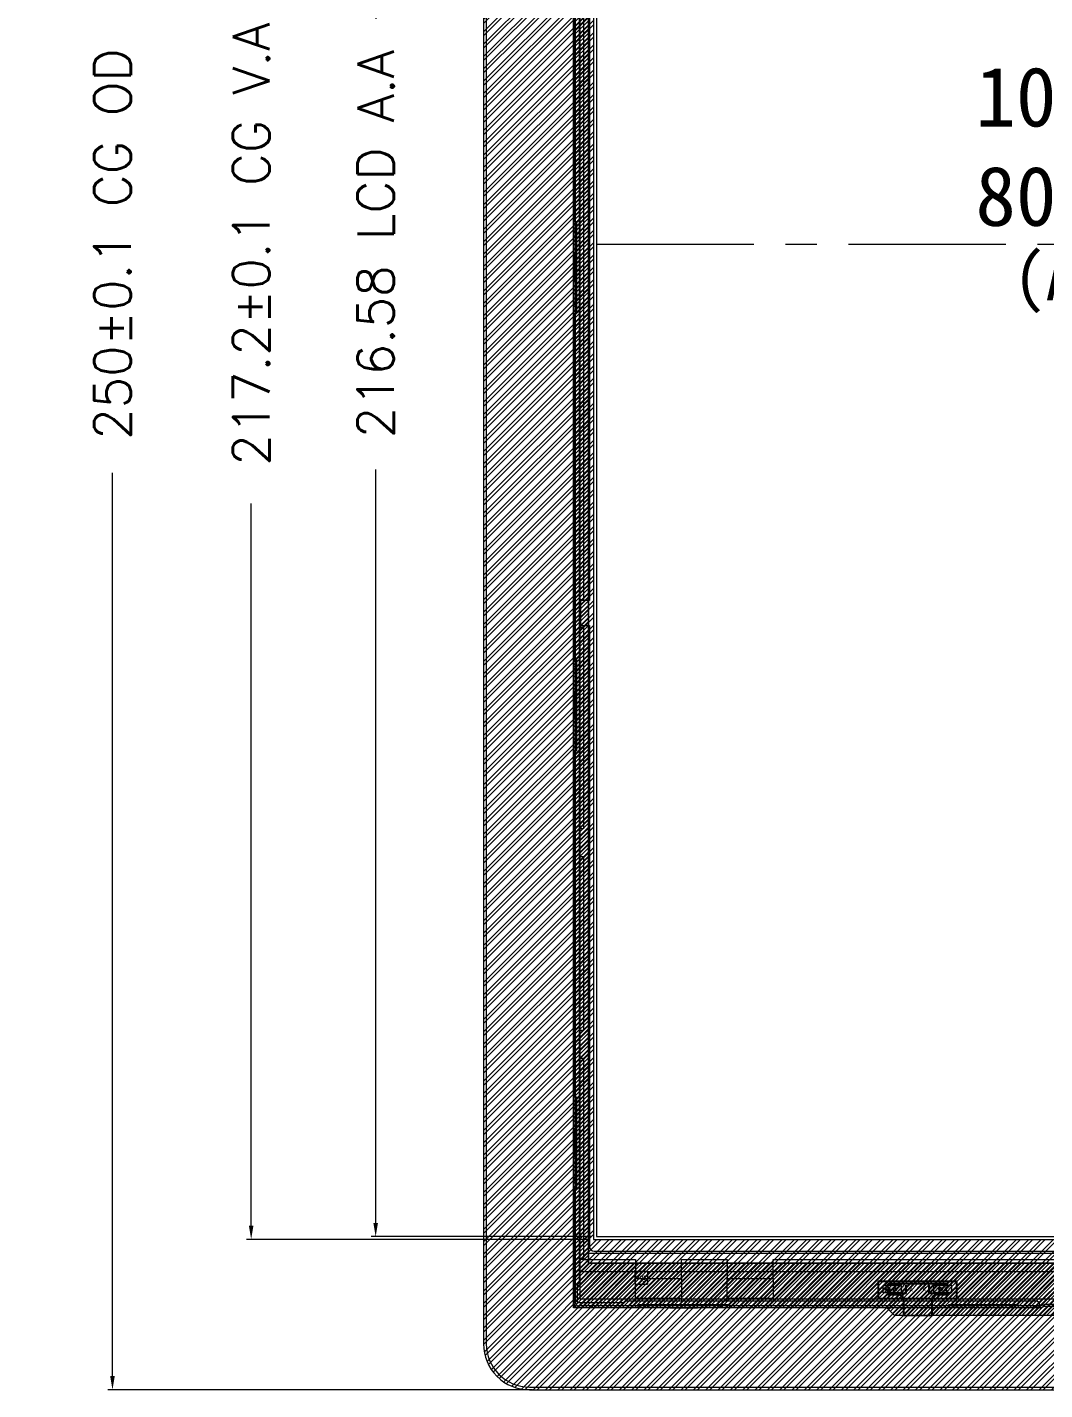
# Model space of a CAD drawing. Header units: millimetres. Extents: x 964 to 1969, y -17351 to -16641.
# Drawn here: x 1232.5 to 1343.6, y -17087.4 to -16938.7 of the extents above; entities that cross this region are included whole.
import ezdxf
from ezdxf.enums import TextEntityAlignment as Align

# ---------------------------------------------------------------- set-up
doc = ezdxf.new("R2010")
doc.units = ezdxf.units.MM
doc.header["$PDMODE"] = 35
doc.linetypes.add('CENTER', pattern=[50.8, 31.75, -6.35, 6.35, -6.35])
doc.layers.get('0').update_dxf_attribs({"lineweight": 20})
for name, color, linetype, lineweight in [('aa.drawing', 8, 'Continuous', 100), ('chip_btm.drawing', 9, 'Continuous', 100), ('chip_top.drawing', 3, 'Continuous', 100), ('DIM', 3, 'Continuous', 20), ('DIM（标注）', 3, 'Continuous', 9), ('FPC', 1, 'Continuous', 13), ('GE.drawing', 6, 'Continuous', 100), ('OBJ-DIM MODIFY', 1, 'Continuous', 15), ('text.drawing', 1, 'Continuous', 100), ('胶框', 7, 'Continuous', 18)]:
    doc.layers.add(name, color=color, linetype=linetype, lineweight=lineweight)
for name, color, linetype in [('BOT', 5, 'Continuous'), ('HOU', 7, 'Continuous'), ('标注', 4, 'Continuous')]:
    doc.layers.add(name, color=color, linetype=linetype)
doc.styles.add('ROMANS', font='ROMANS.shx')
doc.styles.add('宋体', font='SimSun.ttf')
doc.styles.add('文字', font='SimSun.ttf')
doc.dimstyles.new('DIM', dxfattribs={"dimtxt": 2, "dimasz": 1.5, "dimexe": 0.5, "dimexo": 0.5, "dimgap": 0.5, "dimtad": 0, "dimzin": 9, "dimdsep": 46, "dimtxsty": 'ROMANS', "dimcen": 0, "dimclrd": 3, "dimclre": 3, "dimclrt": 2, "dimadec": 0, "dimazin": 0, "dimtp": 0.01, "dimtm": 0.01, "dimtfac": 0.8, "dimtmove": 0, "dimatfit": 3, "dimfxl": 1, "dimtolj": 1, "dimlwd": 18, "dimlwe": 18, "dimarcsym": 0})

# ---------------------------------------------------------------- blocks, each defined once
blk = doc.blocks.new('afwe322323f')
at = {"color": 7}
for p, q in [((170.74, 1128.84), (170.74, 1091.12)), ((171.04, 1091.12), (170.74, 1091.12)), ((171.04, 1091.12), (171.04, 1081.12)), ((170.74, 1081.12), (170.74, 1043.4)), ((170.74, 1081.12), (171.04, 1081.12)), ((170.74, 1043.4), (171.04, 1043.4)), ((171.04, 1043.4), (171.04, 1033.4)), ((170.74, 1033.4), (170.74, 995.68)), ((170.74, 1033.4), (170.74, 995.68)), ((170.74, 1033.4), (171.04, 1033.4)), ((170.74, 995.68), (171.04, 995.68)), ((171.04, 995.68), (171.04, 985.68)), ((170.74, 985.68), (170.74, 973.16)), ((170.74, 985.68), (171.04, 985.68)), ((177.74, 972.66), (171.24, 972.66)), ((182.49, 973.66), (177.49, 973.66)), ((177.74, 972.96), (177.74, 972.66)), ((187.74, 972.96), (177.74, 972.96)), ((192.49, 973.66), (187.49, 973.66)), ((187.74, 972.96), (187.74, 972.66)), ((211.63, 972.66), (187.74, 972.66)), ((219.23, 972.96), (211.63, 972.96)), ((211.63, 972.96), (211.63, 972.66)), ((219.23, 972.96), (219.23, 972.66)), ((221.63, 972.66), (219.23, 972.66))]:
    blk.add_line(p, q, dxfattribs=at)
blk.add_lwpolyline([(171.81, 1148.74), (171.81, 1049.9), (171.31, 1049.9), (171.31, 1046.9), (171.81, 1046.9), (171.81, 1024.9), (171.31, 1024.9), (171.31, 1021.9), (171.81, 1021.9), (171.81, 1002.9), (171.31, 1002.9), (171.31, 999.9), (171.81, 999.9), (171.81, 977.92), (177.49, 977.92), (177.49, 975.86), (182.49, 975.86), (182.49, 977.92), (187.49, 977.92), (187.49, 975.86), (192.49, 975.86), (192.49, 977.92), (289.29, 977.92)], dxfattribs=at)
for points in [[(309.47, 1197.89), (172.31, 1197.89), (172.31, 978.62), (309.47, 978.62)], [(171.04, 1087.62), (170.74, 1087.62), (170.74, 1084.62), (171.04, 1084.62)], [(171.04, 1039.9), (170.74, 1039.9), (170.74, 1036.9), (171.04, 1036.9)], [(171.04, 992.18), (170.74, 992.18), (170.74, 989.18), (171.04, 989.18)], [(181.24, 972.66), (184.24, 972.66), (184.24, 972.96), (181.24, 972.96)], [(214.13, 972.96), (217.13, 972.96), (217.13, 972.66), (214.13, 972.66)]]:
    blk.add_lwpolyline(points, close=True, dxfattribs=at)
blk.add_arc((171.24, 973.16), 0.5, 180, 270, dxfattribs=at)
at = {"layer": 'DIM（标注）', "color": 7}
for p, q in [((171.81, 977.92), (171.31, 977.92)), ((182.49, 975.86), (182.49, 973.42)), ((192.49, 975.86), (192.49, 973.42))]:
    blk.add_line(p, q, dxfattribs=at)
at = {"layer": 'HOU'}
blk.add_lwpolyline([(212.55, 973.66), (212.55, 975.5), (203.98, 975.5), (203.98, 973.66)], close=True, dxfattribs=at)
at = {"layer": '胶框', "lineweight": 0}
for p, q in [((172.31, 1197.89), (172.31, 978.62)), ((171.31, 1151.1), (171.31, 1026.09)), ((171.31, 1026.09), (171.31, 1011.09)), ((171.31, 1011.09), (171.31, 996.09)), ((171.31, 996.09), (171.31, 975.48)), ((172.31, 978.62), (309.47, 978.62)), ((171.31, 975.48), (171.11, 975.11)), ((177.49, 973.42), (177.49, 975.86)), ((187.49, 973.42), (187.49, 975.86)), ((171.11, 975.11), (171.11, 973.22)), ((171.11, 973.22), (176.19, 973.22)), ((176.49, 973.42), (176.19, 973.22)), ((176.49, 973.42), (177.49, 973.42)), ((177.49, 973.42), (182.49, 973.42)), ((182.49, 973.42), (187.49, 973.42)), ((187.49, 973.42), (192.49, 973.42)), ((192.49, 973.42), (221.13, 973.42)), ((221.63, 972.66), (221.63, 972.92)), ((221.63, 972.66), (222.12, 972.81)), ((222.12, 972.81), (259.66, 972.81))]:
    blk.add_line(p, q, dxfattribs=at)
blk.add_arc((221.13, 972.92), 0.5, 0, 90, dxfattribs=at)
blk = doc.blocks.new('afww2323f2f')
at = {"color": 6}
for p, q in [((1094.43, 119.74), (1094.43, 345.64)), ((1094.63, 119.74), (1094.63, 345.64)), ((1094.63, 236.9), (1094.43, 236.9)), ((1094.63, 236.7), (1094.43, 236.7)), ((1094.63, 236.5), (1094.43, 236.5)), ((1094.63, 228.9), (1094.43, 228.9)), ((1094.63, 228.7), (1094.43, 228.7)), ((1094.63, 228.5), (1094.43, 228.5)), ((1094.63, 189.18), (1094.43, 189.18)), ((1094.63, 188.98), (1094.43, 188.98)), ((1094.63, 188.78), (1094.43, 188.78)), ((1094.63, 181.18), (1094.43, 181.18)), ((1094.63, 180.98), (1094.43, 180.98)), ((1094.63, 180.78), (1094.43, 180.78)), ((1094.63, 141.46), (1094.43, 141.46)), ((1094.63, 141.26), (1094.43, 141.26)), ((1094.63, 141.06), (1094.43, 141.06)), ((1094.63, 133.46), (1094.43, 133.46)), ((1094.63, 133.26), (1094.43, 133.26)), ((1094.63, 133.06), (1094.43, 133.06)), ((1094.43, 121.54), (1094.63, 121.54)), ((1094.43, 121.24), (1094.63, 121.24)), ((1094.43, 120.94), (1094.63, 120.94)), ((1145.32, 119.44), (1094.93, 119.44)), ((1145.34, 119.24), (1094.93, 119.24)), ((1096.13, 119.44), (1096.13, 119.24)), ((1096.43, 119.44), (1096.43, 119.24)), ((1096.73, 119.44), (1096.73, 119.24)), ((1102.23, 119.44), (1102.23, 119.24)), ((1102.43, 119.44), (1102.43, 119.24)), ((1102.63, 119.44), (1102.63, 119.24)), ((1110.23, 119.44), (1110.23, 119.24)), ((1110.43, 119.44), (1110.43, 119.24)), ((1110.63, 119.44), (1110.63, 119.24)), ((1128.96, 119.44), (1128.96, 119.24)), ((1128.96, 119.44), (1128.96, 119.24)), ((1129.46, 119.44), (1129.46, 119.24)), ((1129.46, 119.44), (1129.46, 119.24)), ((1134.46, 119.44), (1134.46, 119.24)), ((1134.46, 119.44), (1134.46, 119.24)), ((1134.96, 119.44), (1134.96, 119.24)), ((1134.96, 119.44), (1134.96, 119.24)), ((1135.92, 119.44), (1135.92, 119.24)), ((1136.12, 119.44), (1136.12, 119.24)), ((1136.32, 119.44), (1136.32, 119.24)), ((1142.12, 119.24), (1142.12, 119.44)), ((1142.32, 119.24), (1142.32, 119.44)), ((1142.52, 119.24), (1142.52, 119.44)), ((1144.62, 119.24), (1144.62, 119.44)), ((1144.82, 119.24), (1144.82, 119.44)), ((1145.02, 119.24), (1145.02, 119.44)), ((1145.32, 119.44), (1145.81, 119.59)), ((1145.32, 119.24), (1145.32, 119.44)), ((1145.34, 119.24), (1145.84, 119.39)), ((1183.18, 119.59), (1145.81, 119.59)), ((1145.81, 119.38), (1145.81, 119.59))]:
    blk.add_line(p, q, dxfattribs=at)
for radius in [0.5, 0.3]:
    blk.add_arc((1094.93, 119.74), radius, 180, 270, dxfattribs=at)
blk = doc.blocks.new('fwe23232f')
at = {"color": 7}
for p, q in [((1060.47, 403.4), (1060.47, 304.26)), ((1060.47, 304.26), (1059.47, 304.26)), ((1059.47, 304.26), (1059.47, 301.56)), ((1059.47, 301.56), (1060.47, 301.56)), ((1060.47, 301.56), (1060.47, 233.77)), ((1060.97, 233.27), (1196.83, 233.27))]:
    blk.add_line(p, q, dxfattribs=at)
blk.add_arc((1060.97, 233.77), 0.5, 180, 270, dxfattribs=at)
blk = doc.blocks.new('*D31')
at = {"color": 3, "linetype": 'Continuous', "lineweight": 18, "transparency": 16777216}
for p, q in [((1294.15, -16854.07), (1270.05, -16854.07)), ((1270.55, -16855.57), (1270.55, -16937.76)), ((1270.55, -17069.15), (1270.55, -16986.95)), ((1294.15, -17070.65), (1270.05, -17070.65))]:
    blk.add_line(p, q, dxfattribs=at)
at = {"color": 3, "lineweight": 5, "transparency": 16777216}
for points in [[(1270.3, -16855.57), (1270.8, -16855.57), (1270.55, -16854.07)], [(1270.3, -17069.15), (1270.8, -17069.15), (1270.55, -17070.65)]]:
    blk.add_solid(points, dxfattribs=at)
at = {"layer": 'Defpoints', "color": 0, "lineweight": 5, "transparency": 16777216}
for p in [(1294.65, -16854.07), (1270.55, -17070.65), (1294.65, -17070.65)]:
    blk.add_point(p, dxfattribs=at)
at = {"color": 2, "lineweight": 5, "transparency": 16777216, "insert": (1270.55, -16962.36), "char_height": 4, "attachment_point": 5, "rotation": 90, "style": 'ROMANS'}
blk.add_mtext('\\A1;216.58 LCD A.A', dxfattribs=at)
blk = doc.blocks.new('*D36')
at = {"color": 3, "lineweight": 18, "transparency": 16777216}
blk.add_line((1293.83, -16853.76), (1256.46, -16853.76), dxfattribs=at)
at = {"color": 3, "linetype": 'Continuous', "lineweight": 18, "transparency": 16777216}
for p, q in [((1256.96, -16855.26), (1256.96, -16934.05)), ((1256.96, -17069.46), (1256.96, -16990.67)), ((1293.83, -17070.96), (1256.46, -17070.96))]:
    blk.add_line(p, q, dxfattribs=at)
at = {"color": 3, "lineweight": 5, "transparency": 16777216}
for points in [[(1256.71, -16855.26), (1257.21, -16855.26), (1256.96, -16853.76)], [(1256.71, -17069.46), (1257.21, -17069.46), (1256.96, -17070.96)]]:
    blk.add_solid(points, dxfattribs=at)
at = {"layer": 'Defpoints', "color": 0, "lineweight": 5, "transparency": 16777216}
for p in [(1294.33, -16853.76), (1256.96, -17070.96), (1294.33, -17070.96)]:
    blk.add_point(p, dxfattribs=at)
at = {"color": 2, "transparency": 16777216, "insert": (1256.96, -16962.36), "char_height": 4, "attachment_point": 5, "rotation": 90, "style": 'ROMANS'}
blk.add_mtext('\\A1;217.2%%P0.1 CG V.A', dxfattribs=at)
blk = doc.blocks.new('*D23')
at = {"color": 3, "linetype": 'Continuous', "lineweight": 18, "transparency": 16777216}
for p, q in [((1287.8, -16837.36), (1241.32, -16837.36)), ((1241.82, -16838.86), (1241.82, -16937.38)), ((1241.82, -17085.86), (1241.82, -16987.33))]:
    blk.add_line(p, q, dxfattribs=at)
at = {"color": 3, "lineweight": 18, "transparency": 16777216}
blk.add_line((1287.68, -17087.36), (1241.32, -17087.36), dxfattribs=at)
at = {"color": 3, "lineweight": 5, "transparency": 16777216}
for points in [[(1241.57, -16838.86), (1242.07, -16838.86), (1241.82, -16837.36)], [(1241.57, -17085.86), (1242.07, -17085.86), (1241.82, -17087.36)]]:
    blk.add_solid(points, dxfattribs=at)
at = {"layer": 'Defpoints', "color": 0, "lineweight": 5, "transparency": 16777216}
for p in [(1241.82, -16837.36), (1288.3, -16837.36), (1288.18, -17087.36)]:
    blk.add_point(p, dxfattribs=at)
at = {"color": 2, "transparency": 16777216, "insert": (1241.82, -16962.36), "char_height": 4, "attachment_point": 5, "rotation": 90, "style": 'ROMANS'}
blk.add_mtext('\\A1;250%%P0.1 CG OD', dxfattribs=at)

msp = doc.modelspace()

# ---------------------------------------------------------------- hatches: boundary and pattern name
h = msp.add_hatch()
h.set_pattern_fill('ANSI32', color=8, scale=0.1)
h.set_pattern_definition([(45, (-499.4809, 36.5041), (-0.67351921, 0.67351921), []), (45, (-499.0319, 36.5041), (-0.67351921, 0.67351921), [])])
h.paths.add_polyline_path([(1442.327, -16842.358, 0.4142136), (1437.327, -16837.358), (1287.327, -16837.358, 0.4142136), (1282.327, -16842.358), (1282.327, -17082.358, 0.4142136), (1287.327, -17087.358), (1437.327, -17087.358, 0.4142136), (1442.327, -17082.358)])
h.paths.add_polyline_path([(1430.327, -17070.958), (1294.327, -17070.958), (1294.327, -16853.758), (1430.327, -16853.758)], flags=16)
at = {"lineweight": 5}
h = msp.add_hatch(dxfattribs=at)
h.set_pattern_fill('ANSI31', color=5, scale=0.1)
h.set_pattern_definition([(45, (-469.99094, -823.8561), (-0.224506403, 0.224506403), [])])
h.paths.add_polyline_path([(1432.507, -16851.47), (1292.147, -16851.47), (1292.147, -17078.43), (1326.365, -17078.43), (1327.2, -17079.265), (1379.451, -17079.265), (1380.286, -17078.43), (1432.507, -17078.43)])
h.paths.add_polyline_path([(1293.777, -17073.6), (1293.777, -16853.1), (1430.877, -16853.1), (1430.877, -17073.6)], flags=16)
at = {"layer": 'BOT', "linetype": 'Continuous'}
h = msp.add_hatch(color=2, dxfattribs=at)
h.paths.add_polyline_path([(1332.96, -17076.2), (1332.96, -17075.95), (1330.96, -17075.95), (1330.96, -17076.85), (1332.96, -17076.85), (1332.96, -17076.6, -1)])
h.paths.add_polyline_path([(1326.46, -17075.95), (1326.46, -17076.2, -1), (1326.46, -17076.6), (1326.46, -17076.85), (1328.46, -17076.85), (1328.46, -17075.95)])
at = {"layer": 'OBJ-DIM MODIFY'}
h = msp.add_hatch(color=1, dxfattribs=at)
h.dxf.hatch_style = 1
h.paths.add_polyline_path([(1327.96, -17076), (1327.96, -17076.8), (1325.96, -17076.8), (1325.96, -17076)])
h = msp.add_hatch(color=5, dxfattribs=at)
h.dxf.hatch_style = 1
h.paths.add_polyline_path([(1331.46, -17076.8), (1331.46, -17076), (1333.46, -17076), (1333.46, -17076.8)])

# ---------------------------------------------------------------- linework, layer by layer
at = {"color": 30, "lineweight": 5}
msp.add_line((1328.16, -17079.27), (1331.26, -17079.27), dxfattribs=at)
at = {"color": 8}
msp.add_lwpolyline([(1287.327, -17087.358), (1437.327, -17087.358, 0.4142136), (1442.327, -17082.358), (1442.327, -16842.358, 0.4142136), (1437.327, -16837.358), (1287.327, -16837.358, 0.4142136), (1282.327, -16842.358), (1282.327, -17082.358, 0.4142136)], format="xyb", close=True, dxfattribs=at)
at = {"color": 2}
msp.add_lwpolyline([(1442.027, -16843.688), (1442.027, -16842.358, 0.4142136), (1437.327, -16837.658), (1287.327, -16837.658, 0.4142136), (1282.627, -16842.358), (1282.627, -17082.358, 0.4142136), (1287.327, -17087.058), (1437.327, -17087.058, 0.4142136), (1442.027, -17082.358), (1442.027, -16849.688, -0.4142136), (1442.527, -16849.188), (1446.527, -16849.188, 0.4142136), (1447.027, -16848.688), (1447.027, -16844.688, 0.4142136), (1446.527, -16844.188), (1442.527, -16844.188, -0.4142136)], format="xyb", close=True, dxfattribs=at)
at = {"color": 5, "lineweight": 5}
msp.add_lwpolyline([(1326.365, -17078.43), (1292.147, -17078.43), (1292.147, -16851.47), (1432.507, -16851.47), (1432.507, -17078.43), (1380.286, -17078.43), (1379.451, -17079.265), (1327.2, -17079.265), (1326.365, -17078.43)], dxfattribs=at)
msp.add_lwpolyline([(1293.777, -16853.1), (1430.877, -16853.1), (1430.877, -17073.6), (1293.777, -17073.6)], close=True, dxfattribs=at)
at = {"color": 2, "lineweight": 5}
msp.add_lwpolyline([(1293.827, -16853.15), (1430.827, -16853.15), (1430.827, -17073.55), (1293.827, -17073.55)], close=True, dxfattribs=at)
at = {"color": 251, "true_color": 0x636466}
msp.add_lwpolyline([(1294.327, -17070.958), (1430.327, -17070.958), (1430.327, -16853.758), (1294.327, -16853.758)], close=True, dxfattribs=at)
at = {"layer": 'aa.drawing', "color": 1, "linetype": 'CENTER', "lineweight": 5, "ltscale": 0.54144}
msp.add_line((1294.647, -16962.358), (1430.007, -16962.358), dxfattribs=at)
at = {"layer": 'aa.drawing', "color": 1, "linetype": 'Continuous', "lineweight": 5}
msp.add_lwpolyline([(1294.647, -17070.646), (1430.007, -17070.646), (1430.007, -16854.07), (1294.647, -16854.07)], close=True, dxfattribs=at)
at = {"layer": 'chip_btm.drawing', "color": 4, "linetype": 'Continuous', "lineweight": 5}
msp.add_lwpolyline([(1292.847, -17077.446), (1431.807, -17077.446), (1431.807, -16852.27), (1292.847, -16852.27)], close=True, dxfattribs=at)
at = {"layer": 'chip_top.drawing', "color": 125, "linetype": 'Continuous', "lineweight": 5}
msp.add_lwpolyline([(1292.847, -17074.446), (1431.807, -17074.446), (1431.807, -16852.27), (1292.847, -16852.27)], close=True, dxfattribs=at)
msp.add_lwpolyline([(1292.847, -17074.446), (1431.807, -17074.446), (1431.807, -16852.27), (1292.847, -16852.27)], close=True, dxfattribs=at)
at = {"layer": 'chip_top.drawing', "color": 4, "linetype": 'Continuous', "lineweight": 5}
msp.add_lwpolyline([(1292.847, -17074.446), (1431.807, -17074.446), (1431.807, -16852.27), (1292.847, -16852.27)], close=True, dxfattribs=at)
at = {"layer": 'DIM', "color": 1}
msp.add_circle((1326.373, -17076.467), 0.15, dxfattribs=at)
at = {"layer": 'GE.drawing', "color": 4, "linetype": 'Continuous', "lineweight": 5}
msp.add_lwpolyline([(1300.197, -17075.846), (1300.247, -17075.796), (1300.247, -17074.496), (1300.197, -17074.446), (1298.897, -17074.446), (1298.847, -17074.496), (1298.847, -17075.796), (1298.897, -17075.846)], close=True, dxfattribs=at)
at = {"layer": 'OBJ-DIM MODIFY', "color": 0}
for p, q in [((1327.96, -17076), (1325.96, -17076)), ((1325.96, -17076.8), (1325.96, -17076)), ((1327.96, -17076.8), (1327.96, -17076)), ((1333.46, -17076), (1331.46, -17076)), ((1331.46, -17076.8), (1331.46, -17076)), ((1333.46, -17076.8), (1333.46, -17076)), ((1327.96, -17076.8), (1325.96, -17076.8)), ((1333.46, -17076.8), (1331.46, -17076.8))]:
    msp.add_line(p, q, dxfattribs=at)
at = {"layer": '标注'}
for p, q in [((1326.46, -17076.2), (1326.46, -17075.8)), ((1332.96, -17075.8), (1326.46, -17075.8)), ((1328.46, -17076.85), (1328.46, -17075.95)), ((1330.96, -17076.85), (1330.96, -17075.95)), ((1332.96, -17076.2), (1332.96, -17075.8)), ((1328.46, -17076.85), (1326.46, -17076.85)), ((1332.96, -17076.85), (1330.96, -17076.85))]:
    msp.add_line(p, q, dxfattribs=at)
at = {"layer": '标注', "color": 30}
for p, q in [((1326.46, -17077), (1326.46, -17076.6)), ((1332.96, -17077), (1332.96, -17076.6)), ((1327.66, -17077), (1326.46, -17077)), ((1328.16, -17077.5), (1328.16, -17079.27)), ((1331.26, -17077.5), (1331.26, -17079.27)), ((1332.96, -17077), (1331.76, -17077))]:
    msp.add_line(p, q, dxfattribs=at)
at = {"layer": '标注'}
for centre in [(1327.21, -17076.4), (1332.21, -17076.4)]:
    msp.add_circle(centre, 0.15, dxfattribs=at)
for centre, start, end in [((1326.46, -17076.4), 270, 90), ((1332.96, -17076.4), 90, 270)]:
    msp.add_arc(centre, 0.2, start, end, dxfattribs=at)
at = {"layer": '标注', "color": 30}
for centre, start, end in [((1327.66, -17077.5), 0, 90), ((1331.76, -17077.5), 90, 180)]:
    msp.add_arc(centre, 0.5, start, end, dxfattribs=at)

# ---------------------------------------------------------------- block references
at = {"layer": 'DIM（标注）', "color": 7}
for name, p in [('afwe322323f', (1121.437, -18051.064)), ('afww2323f2f', (197.746, -17197.642)), ('fwe23232f', (233.428, -17305.517))]:
    msp.add_blockref(name, p, dxfattribs=at)

# ---------------------------------------------------------------- texts
at = {"color": 6, "linetype": 'ByBlock', "lineweight": 5, "attachment_point": 1, "style": '文字'}
for s, insert, char_height, width in [('{\\C1;10.1"IPS TFT\\P800*RGB*1280}', (1336.018, -16943.027), 6.5, 81.56482), ("{\\C1;(ALL O'clock)}", (1340.137, -16963.308), 5.2, 63.25755)]:
    msp.add_mtext(s, dxfattribs=dict(at, insert=insert, char_height=char_height, width=width))
at = {"layer": 'FPC', "color": 0, "linetype": 'Continuous'}
for s, p in [('A', (1328.791, -17076.673)), ('K', (1330.235, -17076.635))]:
    msp.add_text(s, height=0.5, dxfattribs=at).set_placement(p)
at = {"layer": 'text.drawing', "color": 4, "linetype": 'Continuous', "lineweight": 5, "style": '宋体'}
msp.add_text('Ag', height=0.6, dxfattribs=at).set_placement((1299.566, -17075.062), align=Align.MIDDLE_CENTER)

# ---------------------------------------------------------------- dimensions: what is measured, and where the dimension line sits
for base, p1, p2, text, picture, middle in [((1241.821, -16837.358), (1288.178, -17087.358), (1288.301, -16837.358), '<>%%P0.1 CG OD', '*D23', (1241.821, -16962.358)), ((1256.957, -17070.958), (1294.327, -16853.758), (1294.327, -17070.958), '<>%%P0.1 CG V.A', '*D36', (1256.957, -16962.358))]:
    dim = msp.add_linear_dim(base=base, p1=p1, p2=p2, angle=90, text=text, dimstyle='DIM', override={"dimtxt": 4, "dimfxl": 0.8})
    dim.commit()
    dim.dimension.update_dxf_attribs({"geometry": picture, "text_midpoint": middle})
at = {"lineweight": 5}
dim = msp.add_linear_dim(base=(1270.55, -17070.646), p1=(1294.647, -16854.07), p2=(1294.647, -17070.646), angle=90, text='<> LCD A.A', dimstyle='DIM', override={"dimtxt": 4, "dimfxl": 1.25}, dxfattribs=at)
dim.commit()
dim.dimension.update_dxf_attribs({"geometry": '*D31', "text_midpoint": (1270.55, -16962.358), "dimtype": 128})

doc.saveas('drawing.dxf')
